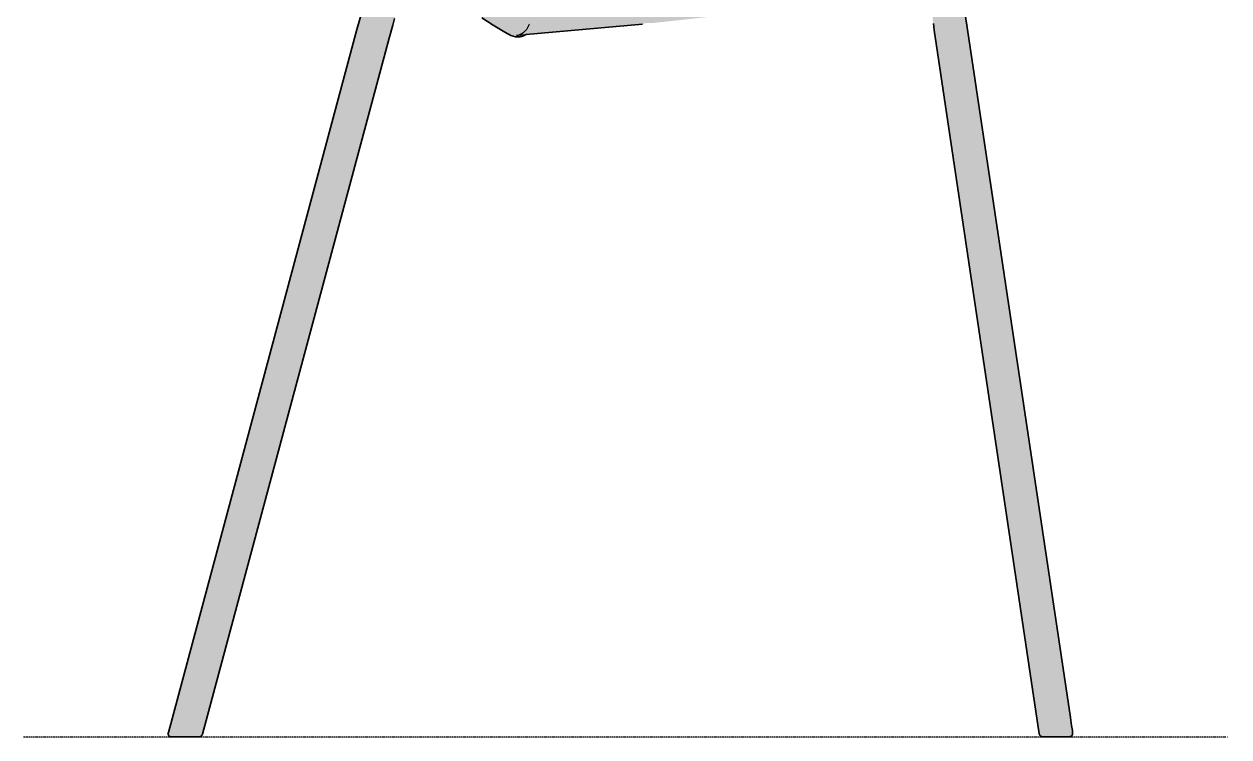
# Model space of a CAD drawing. Header units: millimetres. Extents: x 0 to 1796, y -1006 to 814.
# Drawn here: x 1108 to 1796, y 0 to 407 of the extents above; entities that cross this region are included whole.
import ezdxf

# ---------------------------------------------------------------- set-up
doc = ezdxf.new("R2010")
doc.units = ezdxf.units.MM
doc.linetypes.add('Dots', pattern=[1, 0, -1])
doc.layers.add('Blocks', color=7, linetype='Continuous')
doc.layers.add('Blocks$Fill', color=7, linetype='Continuous', true_color=0xffffff)
for name, color, linetype, lineweight, true_color in [('Blocks$Inner', 7, 'Continuous', 25, 0x007f00), ('Blocks$Outline', 7, 'Continuous', 35, 0xff3f3f), ('Groud', 7, 'Dots', 25, 0x243775)]:
    doc.layers.add(name, color=color, linetype=linetype, lineweight=lineweight, true_color=true_color)

# ---------------------------------------------------------------- blocks, each defined once
blk = doc.blocks.new('13Eighty Dining Chair Side')
at = {"layer": 'Blocks$Fill'}
blk.add_hatch(color=256, dxfattribs=at).paths.add_polyline_path([(216.12, 421.84), (214.8, 419.07), (214.03, 417.29), (213.31, 415.5), (212.64, 413.68), (212, 411.86), (211.4, 410.02), (210.28, 406.32), (101.75, 1.57), (101.71, 1.45), (101.69, 1.38), (101.67, 1.32), (101.65, 1.26), (101.62, 1.2), (101.59, 1.14), (101.56, 1.08), (101.53, 1.03), (101.5, 0.97), (101.46, 0.92), (101.43, 0.86), (101.39, 0.81), (101.34, 0.76), (101.3, 0.71), (101.26, 0.66), (101.21, 0.62), (101.16, 0.57), (101.11, 0.53), (101.06, 0.49), (101.01, 0.45), (100.96, 0.41), (100.9, 0.38), (100.84, 0.34), (100.79, 0.31), (100.73, 0.28), (100.67, 0.25), (100.61, 0.23), (100.55, 0.2), (100.49, 0.18), (100.42, 0.16), (100.36, 0.15), (100.3, 0.13), (100.23, 0.12), (100.17, 0.11), (100.1, 0.1), (100.04, 0.09), (99.97, 0.09), (99.91, 0.09), (99.84, 0.09), (99.78, 0.09), (84.39, 0.09), (84.33, 0.08), (84.27, 0.07), (84.2, 0.06), (84.14, 0.05), (84.08, 0.05), (84.02, 0.04), (83.96, 0.04), (83.89, 0.05), (83.83, 0.05), (83.77, 0.06), (83.71, 0.06), (83.65, 0.08), (83.59, 0.09), (83.53, 0.1), (83.47, 0.12), (83.41, 0.14), (83.35, 0.16), (83.29, 0.18), (83.24, 0.21), (83.18, 0.23), (83.13, 0.26), (83.07, 0.29), (83.02, 0.32), (82.97, 0.36), (82.92, 0.39), (82.87, 0.43), (82.82, 0.47), (82.77, 0.51), (82.73, 0.55), (82.68, 0.6), (82.64, 0.64), (82.6, 0.69), (82.56, 0.74), (82.52, 0.79), (82.49, 0.84), (82.45, 0.89), (82.42, 0.94), (82.39, 1), (82.36, 1.05), (82.34, 1.11), (82.31, 1.16), (82.29, 1.22), (82.27, 1.28), (82.25, 1.34), (82.24, 1.4), (82.22, 1.46), (82.21, 1.52), (82.2, 1.58), (82.19, 1.64), (82.19, 1.71), (82.18, 1.77), (82.18, 1.83), (82.18, 1.89), (82.19, 1.95), (82.19, 2.01), (82.2, 2.08), (82.21, 2.14), (82.22, 2.2), (82.23, 2.26), (82.25, 2.32), (82.26, 2.38), (82.28, 2.44), (82.31, 2.5), (82.33, 2.55), (82.35, 2.61), (189.85, 403.78), (192.82, 414.23), (193.92, 417.67), (195.12, 421.09), (195.76, 422.78), (196.44, 424.46), (197.14, 426.13), (197.88, 427.78), (197.93, 427.87), (194.54, 429.36), (192.89, 430.16), (191.26, 431.01), (189.65, 431.89), (188.07, 432.81), (186.51, 433.78), (184.98, 434.77), (183.47, 435.81), (181.99, 436.87), (180.53, 437.98), (179.09, 439.11), (177.69, 440.28), (176.31, 441.48), (174.95, 442.7), (173.62, 443.96), (172.32, 445.25), (171.04, 446.56), (169.79, 447.9), (168.57, 449.27), (167.38, 450.66), (166.21, 452.07), (165.07, 453.51), (163.96, 454.97), (162.88, 456.45), (161.83, 457.95), (160.8, 459.46), (159.8, 461), (158.84, 462.56), (157.9, 464.13), (156.99, 465.71), (156.11, 467.31), (155.27, 468.93), (154.45, 470.55), (152.9, 473.85), (151.45, 477.19), (150.1, 480.57), (148.85, 483.99), (147.69, 487.45), (146.6, 490.94), (145.59, 494.46), (143.75, 501.58), (142.13, 508.77), (139.29, 523.27), (118.47, 638.72), (105.64, 695.96), (75.74, 809.4), (75.74, 809.4), (75.68, 809.46), (75.62, 809.52), (75.56, 809.59), (75.5, 809.65), (75.45, 809.72), (75.4, 809.79), (75.35, 809.86), (75.3, 809.93), (75.26, 810), (75.22, 810.08), (75.18, 810.16), (75.15, 810.23), (75.11, 810.31), (75.08, 810.39), (75.06, 810.47), (75.03, 810.55), (75.01, 810.64), (74.99, 810.72), (74.98, 810.8), (74.96, 810.89), (74.95, 810.97), (74.94, 811.06), (74.94, 811.14), (74.94, 811.23), (74.94, 811.31), (74.95, 811.4), (74.95, 811.49), (74.96, 811.57), (74.98, 811.65), (74.99, 811.74), (75.01, 811.82), (75.03, 811.9), (75.06, 811.99), (75.09, 812.07), (75.12, 812.15), (75.15, 812.23), (75.19, 812.3), (75.22, 812.38), (75.26, 812.45), (75.31, 812.53), (75.35, 812.6), (75.4, 812.67), (75.45, 812.74), (75.51, 812.81), (75.56, 812.87), (75.62, 812.93), (75.68, 812.99), (75.74, 813.05), (75.81, 813.11), (75.87, 813.16), (75.94, 813.22), (76.01, 813.27), (76.08, 813.31), (76.15, 813.36), (76.23, 813.4), (76.3, 813.44), (76.38, 813.48), (76.46, 813.51), (76.54, 813.54), (76.62, 813.57), (76.7, 813.6), (76.78, 813.62), (76.87, 813.64), (76.95, 813.66), (77.03, 813.67), (77.12, 813.68), (77.2, 813.69), (77.29, 813.7), (77.37, 813.7), (77.46, 813.7), (77.54, 813.7), (77.63, 813.69), (77.71, 813.68), (77.8, 813.67), (77.88, 813.66), (77.97, 813.64), (78.05, 813.62), (78.13, 813.6), (78.21, 813.57), (78.29, 813.54), (78.37, 813.51), (78.45, 813.48), (79.88, 813.3), (81.31, 813.08), (82.73, 812.81), (84.14, 812.51), (85.54, 812.17), (86.93, 811.78), (88.31, 811.36), (89.68, 810.9), (91.03, 810.4), (92.37, 809.86), (93.7, 809.28), (95, 808.67), (96.29, 808.02), (97.56, 807.34), (98.81, 806.62), (100.04, 805.87), (101.24, 805.08), (102.42, 804.26), (103.58, 803.41), (104.72, 802.53), (105.84, 801.62), (106.93, 800.68), (108.01, 799.72), (109.07, 798.74), (110.11, 797.73), (111.13, 796.71), (113.11, 794.6), (115.03, 792.42), (116.89, 790.19), (118.69, 787.92), (120.43, 785.62), (122.11, 783.27), (123.75, 780.89), (125.34, 778.48), (126.88, 776.04), (129.84, 771.09), (132.65, 766.05), (135.33, 760.93), (137.89, 755.75), (140.34, 750.52), (144.95, 739.93), (149.23, 729.2), (153.25, 718.36), (157.03, 707.45), (164.04, 685.43), (170.42, 663.23), (176.47, 640.93), (192.33, 573.46), (200.32, 537.6), (201.84, 531.67), (203.52, 525.79), (204.43, 522.86), (205.4, 519.96), (206.42, 517.07), (207.51, 514.21), (208.67, 511.38), (209.9, 508.58), (211.2, 505.81), (212.59, 503.08), (214.06, 500.39), (215.62, 497.75), (216.44, 496.45), (217.27, 495.16), (218.13, 493.89), (219.02, 492.64), (219.93, 491.41), (220.86, 490.2), (221.82, 489.01), (222.8, 487.84), (223.81, 486.69), (224.84, 485.57), (225.9, 484.47), (226.99, 483.4), (228.1, 482.35), (229.24, 481.33), (230.4, 480.34), (231.59, 479.38), (232.8, 478.44), (234.03, 477.53), (235.28, 476.65), (236.56, 475.81), (237.85, 474.99), (239.16, 474.19), (240.49, 473.43), (241.84, 472.7), (243.2, 472), (244.58, 471.34), (245.97, 470.7), (247.37, 470.09), (248.79, 469.52), (250.22, 468.97), (251.66, 468.46), (253.11, 467.98), (254.56, 467.52), (256.03, 467.09), (257.51, 466.69), (258.99, 466.32), (261.98, 465.64), (264.99, 465.06), (268.02, 464.57), (271.05, 464.16), (274.1, 463.82), (277.15, 463.55), (280.2, 463.35), (283.26, 463.2), (289.38, 463.07), (295.5, 463.12), (301.62, 463.31), (307.73, 463.6), (479.82, 475.62), (509.98, 476.65), (525.06, 476.74), (540.14, 476.45), (547.68, 476.11), (555.2, 475.56), (558.95, 475.18), (562.69, 474.73), (566.42, 474.19), (570.14, 473.56), (572, 473.21), (573.86, 472.82), (575.7, 472.39), (577.52, 471.91), (578.43, 471.64), (579.33, 471.36), (580.22, 471.07), (581.11, 470.75), (581.99, 470.42), (582.86, 470.07), (583.72, 469.69), (584.58, 469.29), (585.42, 468.87), (586.25, 468.43), (587.07, 467.96), (587.87, 467.46), (588.66, 466.94), (589.04, 466.67), (589.42, 466.39), (589.8, 466.11), (590.17, 465.82), (590.53, 465.52), (590.89, 465.22), (591.24, 464.91), (591.59, 464.59), (591.93, 464.27), (592.26, 463.94), (592.58, 463.6), (592.9, 463.25), (593.21, 462.9), (593.51, 462.54), (593.8, 462.17), (594.09, 461.8), (594.36, 461.42), (594.63, 461.03), (594.89, 460.63), (595.14, 460.23), (595.38, 459.82), (595.61, 459.4), (595.68, 459.32), (595.76, 459.24), (595.82, 459.16), (595.89, 459.08), (595.95, 459), (596.01, 458.91), (596.07, 458.82), (596.12, 458.73), (596.17, 458.64), (596.22, 458.54), (596.27, 458.45), (596.31, 458.35), (596.34, 458.25), (596.38, 458.15), (596.41, 458.05), (596.44, 457.95), (596.46, 457.84), (596.48, 457.74), (596.5, 457.64), (596.51, 457.53), (596.52, 457.43), (596.52, 457.32), (596.53, 457.21), (596.52, 457.11), (596.52, 457), (596.51, 456.9), (596.5, 456.79), (596.48, 456.69), (596.46, 456.58), (596.44, 456.48), (596.41, 456.38), (596.38, 456.28), (596.35, 456.18), (596.31, 456.08), (596.27, 455.98), (596.23, 455.89), (596.18, 455.79), (596.13, 455.7), (596.07, 455.61), (596.02, 455.52), (595.96, 455.43), (595.89, 455.35), (595.83, 455.26), (595.76, 455.18), (595.69, 455.1), (595.62, 455.03), (595.54, 454.96), (595.46, 454.88), (595.38, 454.82), (595.3, 454.75), (595.21, 454.69), (595.12, 454.63), (595.03, 454.58), (594.94, 454.52), (594.85, 454.47), (594.75, 454.43), (594.66, 454.38), (594.56, 454.34), (594.46, 454.31), (594.36, 454.28), (594.26, 454.25), (594.16, 454.22), (594.05, 454.2), (593.95, 454.18), (593.84, 454.16), (593.74, 454.15), (593.63, 454.14), (593.53, 454.14), (529.05, 444.66), (529.89, 442.47), (530.51, 440.71), (531.09, 438.95), (532.18, 435.38), (533.14, 431.78), (534, 428.16), (534.8, 424.52), (535.51, 420.87), (537.92, 406.17), (598.17, 3.2), (598.19, 3), (598.21, 2.8), (598.22, 2.6), (598.22, 2.41), (598.23, 2.31), (598.22, 2.22), (598.22, 2.12), (598.22, 2.03), (598.21, 1.94), (598.2, 1.85), (598.19, 1.76), (598.17, 1.67), (598.16, 1.59), (598.14, 1.51), (598.12, 1.42), (598.11, 1.38), (598.1, 1.34), (598.08, 1.31), (598.07, 1.27), (598.05, 1.23), (598.04, 1.19), (598.02, 1.15), (598.01, 1.12), (597.99, 1.08), (597.97, 1.04), (597.95, 1.01), (597.94, 0.97), (597.92, 0.94), (597.89, 0.91), (597.87, 0.87), (597.85, 0.84), (597.83, 0.81), (597.8, 0.78), (597.78, 0.75), (597.75, 0.72), (597.73, 0.69), (597.7, 0.66), (597.67, 0.63), (597.64, 0.6), (597.61, 0.57), (597.58, 0.55), (597.55, 0.52), (597.51, 0.5), (597.48, 0.47), (597.44, 0.45), (597.41, 0.42), (597.37, 0.4), (597.33, 0.38), (597.3, 0.36), (597.26, 0.34), (597.22, 0.32), (597.17, 0.3), (597.13, 0.28), (597.09, 0.27), (597.04, 0.25), (597, 0.23), (596.95, 0.22), (596.9, 0.2), (596.85, 0.19), (596.8, 0.18), (596.75, 0.17), (596.7, 0.16), (596.64, 0.15), (596.59, 0.14), (596.53, 0.13), (596.42, 0.11), (596.3, 0.1), (596.17, 0.1), (596.04, 0.09), (581.13, 0.11), (580.89, 0.11), (580.87, 0.11), (580.85, 0.11), (580.85, 0.11), (580.84, 0.12), (580.83, 0.12), (580.77, 0.13), (580.74, 0.13), (580.7, 0.14), (580.67, 0.15), (580.63, 0.16), (580.59, 0.18), (580.54, 0.19), (580.5, 0.21), (580.45, 0.22), (580.4, 0.24), (580.35, 0.27), (580.3, 0.29), (580.25, 0.31), (580.2, 0.34), (580.15, 0.37), (580.1, 0.39), (580.05, 0.42), (580.01, 0.45), (579.96, 0.48), (579.92, 0.51), (579.88, 0.54), (579.84, 0.57), (579.8, 0.61), (579.77, 0.64), (579.73, 0.67), (579.7, 0.71), (579.67, 0.74), (579.63, 0.77), (579.6, 0.81), (579.58, 0.84), (579.55, 0.87), (579.52, 0.9), (579.5, 0.93), (579.48, 0.96), (579.46, 0.99), (579.44, 1.02), (579.42, 1.05), (579.39, 1.1), (579.37, 1.13), (579.36, 1.15), (579.35, 1.18), (579.33, 1.21), (579.32, 1.24), (579.31, 1.27), (579.28, 1.34), (579.24, 1.43), (579.23, 1.48), (579.21, 1.53), (579.19, 1.59), (579.18, 1.65), (579.16, 1.72), (579.14, 1.8), (519.13, 403.36), (518.75, 407.18), (518.25, 410.98), (517.61, 414.77), (516.86, 418.53), (515.97, 422.27), (514.96, 425.97), (513.83, 429.64), (512.58, 433.27), (511.2, 436.85), (510.93, 437.5), (502.95, 426.42), (502.75, 426.17), (502.54, 425.92), (502.33, 425.67), (502.11, 425.43), (501.89, 425.2), (501.66, 424.97), (501.43, 424.74), (501.19, 424.52), (500.95, 424.31), (500.7, 424.11), (500.44, 423.91), (500.18, 423.72), (499.91, 423.53), (499.64, 423.36), (499.37, 423.2), (499.09, 423.04), (498.8, 422.89), (498.65, 422.82), (498.51, 422.76), (498.36, 422.69), (498.21, 422.63), (498.06, 422.57), (497.91, 422.52), (497.76, 422.47), (497.61, 422.42), (497.45, 422.37), (497.3, 422.33), (497.14, 422.28), (496.99, 422.24), (496.83, 422.21), (496.67, 422.18), (496.51, 422.15), (496.35, 422.12), (496.03, 422.07), (495.71, 422.04), (495.39, 422.01), (495.06, 422), (494.74, 421.99), (494.41, 422), (494.09, 422.02), (493.77, 422.05), (493.44, 422.09), (493.13, 422.14), (492.58, 422.25), (358.8, 407.45), (358.8, 407.45), (358.8, 407.45), (358.8, 407.45), (358.8, 407.45), (358.8, 407.45), (358.8, 407.45), (358.8, 407.45), (358.8, 407.45), (358.8, 407.45), (358.8, 407.45), (358.8, 407.45), (358.8, 407.45), (358.8, 407.45), (358.8, 407.45), (358.8, 407.45), (358.8, 407.45), (358.8, 407.45), (358.8, 407.45), (358.8, 407.45), (358.8, 407.45), (358.8, 407.45), (358.8, 407.45), (358.8, 407.45), (358.8, 407.45), (358.8, 407.45), (358.8, 407.45), (358.8, 407.45), (358.8, 407.45), (358.8, 407.45), (358.8, 407.45), (358.8, 407.45), (358.8, 407.45), (358.8, 407.45), (358.8, 407.45), (358.8, 407.45), (358.8, 407.45), (358.8, 407.45), (358.8, 407.45), (358.79, 407.45), (358.79, 407.45), (358.78, 407.45), (358.77, 407.45), (358.76, 407.45), (358.15, 407.52), (357.91, 407.54), (357.62, 407.55), (357.3, 407.56), (356.98, 407.56), (356.69, 407.56), (356.44, 407.55), (356.22, 407.54), (355.82, 407.51), (355.11, 407.43), (354.86, 407.39), (354.31, 407.28), (354.05, 407.22), (353.66, 407.12), (353.27, 407.01), (352.86, 406.88), (352.86, 406.88), (352.86, 406.88), (352.86, 406.88), (352.86, 406.88), (352.86, 406.88), (352.86, 406.88), (352.86, 406.88), (352.86, 406.88), (352.86, 406.88), (352.86, 406.88), (352.86, 406.88), (352.86, 406.88), (352.86, 406.88), (352.86, 406.88), (352.86, 406.88), (352.86, 406.88), (352.86, 406.88), (352.86, 406.88), (352.86, 406.88), (352.86, 406.88), (352.86, 406.88), (352.86, 406.88), (352.86, 406.88), (352.86, 406.88), (352.86, 406.88), (352.86, 406.88), (352.86, 406.88), (286.38, 400.85), (285.67, 400.48), (285.38, 400.35), (285.09, 400.23), (284.8, 400.12), (284.5, 400.02), (284.2, 399.92), (283.9, 399.84), (283.59, 399.77), (283.28, 399.7), (282.97, 399.65), (282.66, 399.61), (282.34, 399.58), (282.03, 399.56), (281.71, 399.55), (281.4, 399.55), (281.08, 399.56), (280.77, 399.58), (280.45, 399.61), (277.63, 400.39), (276.78, 400.83), (275.93, 401.3), (267.6, 406.22), (261.07, 410.37), (257.87, 412.54), (254.72, 414.79), (251.64, 417.12), (250.91, 417.69), (246.53, 417.82), (242.14, 418.06), (237.76, 418.41), (233.4, 418.87), (229.04, 419.45), (224.71, 420.13), (220.4, 420.93)], flags=0)
at = {"layer": 'Blocks$Inner'}
for points in [[(518.75, 407.18), (519.13, 403.36), (579.14, 1.8), (579.16, 1.72), (579.18, 1.65), (579.19, 1.59), (579.21, 1.53), (579.23, 1.48), (579.24, 1.43), (579.28, 1.34), (579.31, 1.27), (579.32, 1.24), (579.33, 1.21), (579.35, 1.18), (579.36, 1.15), (579.37, 1.13), (579.39, 1.1), (579.42, 1.05), (579.44, 1.02), (579.46, 0.99), (579.48, 0.96), (579.5, 0.93), (579.52, 0.9), (579.55, 0.87), (579.58, 0.84), (579.6, 0.81), (579.63, 0.77), (579.67, 0.74), (579.7, 0.71), (579.73, 0.67), (579.77, 0.64), (579.8, 0.61), (579.84, 0.57), (579.88, 0.54), (579.92, 0.51), (579.96, 0.48), (580.01, 0.45), (580.05, 0.42), (580.1, 0.39), (580.15, 0.37), (580.2, 0.34), (580.25, 0.31), (580.3, 0.29), (580.35, 0.27), (580.4, 0.24), (580.45, 0.22), (580.5, 0.21), (580.54, 0.19), (580.59, 0.18), (580.63, 0.16), (580.67, 0.15), (580.7, 0.14), (580.74, 0.13), (580.77, 0.13), (580.83, 0.12), (580.84, 0.12), (580.85, 0.11), (580.85, 0.11), (580.87, 0.11), (580.89, 0.11), (581.13, 0.11), (596.04, 0.09), (596.17, 0.1), (596.3, 0.1), (596.42, 0.11), (596.53, 0.13), (596.59, 0.14), (596.64, 0.15), (596.7, 0.16), (596.75, 0.17), (596.8, 0.18), (596.85, 0.19), (596.9, 0.2), (596.95, 0.22), (597, 0.23), (597.04, 0.25), (597.09, 0.27), (597.13, 0.28), (597.17, 0.3), (597.22, 0.32), (597.26, 0.34), (597.3, 0.36), (597.33, 0.38), (597.37, 0.4), (597.41, 0.42), (597.44, 0.45), (597.48, 0.47), (597.51, 0.5), (597.55, 0.52), (597.58, 0.55), (597.61, 0.57), (597.64, 0.6), (597.67, 0.63), (597.7, 0.66), (597.73, 0.69), (597.75, 0.72), (597.78, 0.75), (597.8, 0.78), (597.83, 0.81), (597.85, 0.84), (597.87, 0.87), (597.89, 0.91), (597.92, 0.94), (597.94, 0.97), (597.95, 1.01), (597.97, 1.04), (597.99, 1.08), (598.01, 1.12), (598.02, 1.15), (598.04, 1.19), (598.05, 1.23), (598.07, 1.27), (598.08, 1.31), (598.1, 1.34), (598.11, 1.38), (598.12, 1.42), (598.14, 1.51), (598.16, 1.59), (598.17, 1.67), (598.19, 1.76), (598.2, 1.85), (598.21, 1.94), (598.22, 2.03), (598.22, 2.12), (598.22, 2.22), (598.23, 2.31), (598.22, 2.41), (598.22, 2.6), (598.21, 2.8), (598.19, 3), (598.17, 3.2), (598.11, 3.62), (597.64, 6.45), (596.98, 11), (537.92, 406.17), (535.51, 420.87)], [(352.86, 406.88), (281.41, 400.4), (280.87, 400.37), (281.03, 400.4), (281.19, 400.42), (281.35, 400.45), (281.51, 400.49), (281.66, 400.52), (281.82, 400.56), (281.98, 400.6), (282.13, 400.65), (282.29, 400.7), (282.44, 400.75), (282.59, 400.8), (282.75, 400.86), (282.9, 400.92), (283.04, 400.98), (283.19, 401.05), (283.34, 401.12), (283.48, 401.19), (283.63, 401.26), (283.77, 401.34), (283.91, 401.42), (284.05, 401.5), (284.19, 401.59), (284.33, 401.68), (284.46, 401.76), (284.6, 401.86), (284.73, 401.95), (284.86, 402.05), (284.99, 402.15), (285.11, 402.25), (285.24, 402.35), (285.36, 402.46), (285.48, 402.56), (285.6, 402.67), (285.72, 402.79), (285.95, 403.02), (286.17, 403.25), (286.38, 403.5), (286.58, 403.75), (286.78, 404.01), (286.97, 404.27), (287.15, 404.54), (287.32, 404.82), (287.48, 405.1), (287.63, 405.39), (287.77, 405.68), (287.91, 405.97), (288.03, 406.27), (288.15, 406.57), (288.26, 406.88)], [(192.82, 414.23), (189.85, 403.78), (82.35, 2.61), (82.33, 2.55), (82.31, 2.5), (82.28, 2.44), (82.26, 2.38), (82.25, 2.32), (82.23, 2.26), (82.22, 2.2), (82.21, 2.14), (82.2, 2.08), (82.19, 2.01), (82.19, 1.95), (82.18, 1.89), (82.18, 1.83), (82.18, 1.77), (82.19, 1.71), (82.19, 1.64), (82.2, 1.58), (82.21, 1.52), (82.22, 1.46), (82.24, 1.4), (82.25, 1.34), (82.27, 1.28), (82.29, 1.22), (82.31, 1.16), (82.34, 1.11), (82.36, 1.05), (82.39, 1), (82.42, 0.94), (82.45, 0.89), (82.49, 0.84), (82.52, 0.79), (82.56, 0.74), (82.6, 0.69), (82.64, 0.64), (82.68, 0.6), (82.73, 0.55), (82.77, 0.51), (82.82, 0.47), (82.87, 0.43), (82.92, 0.39), (82.97, 0.36), (83.02, 0.32), (83.07, 0.29), (83.13, 0.26), (83.18, 0.23), (83.24, 0.21), (83.29, 0.18), (83.35, 0.16), (83.41, 0.14), (83.47, 0.12), (83.53, 0.1), (83.59, 0.09), (83.65, 0.08), (83.71, 0.06), (83.77, 0.06), (83.83, 0.05), (83.89, 0.05), (83.96, 0.04), (84.02, 0.04), (84.08, 0.05), (84.14, 0.05), (84.2, 0.06), (84.27, 0.07), (84.33, 0.08), (84.39, 0.09), (99.78, 0.09), (99.84, 0.09), (99.91, 0.09), (99.97, 0.09), (100.04, 0.09), (100.1, 0.1), (100.17, 0.11), (100.23, 0.12), (100.3, 0.13), (100.36, 0.15), (100.42, 0.16), (100.49, 0.18), (100.55, 0.2), (100.61, 0.23), (100.67, 0.25), (100.73, 0.28), (100.79, 0.31), (100.84, 0.34), (100.9, 0.38), (100.96, 0.41), (101.01, 0.45), (101.06, 0.49), (101.11, 0.53), (101.16, 0.57), (101.21, 0.62), (101.26, 0.66), (101.3, 0.71), (101.34, 0.76), (101.39, 0.81), (101.43, 0.86), (101.46, 0.92), (101.5, 0.97), (101.53, 1.03), (101.56, 1.08), (101.59, 1.14), (101.62, 1.2), (101.65, 1.26), (101.67, 1.32), (101.69, 1.38), (101.71, 1.45), (101.73, 1.51), (101.75, 1.57), (208.2, 398.86), (210.28, 406.32), (211.4, 410.02)], [(261.07, 410.37), (267.6, 406.22), (274.26, 402.27), (275.93, 401.3), (276.78, 400.83), (277.63, 400.39), (280.45, 399.61), (280.77, 399.58), (281.08, 399.56), (281.4, 399.55), (281.71, 399.55), (282.03, 399.56), (282.34, 399.58), (282.66, 399.61), (282.97, 399.65), (283.28, 399.7), (283.59, 399.77), (283.9, 399.84), (284.2, 399.92), (284.5, 400.02), (284.8, 400.12), (285.09, 400.23), (285.38, 400.35), (285.67, 400.48), (285.95, 400.63), (286.38, 400.85)]]:
    blk.add_lwpolyline(points, dxfattribs=at)
at = {"layer": 'Blocks$Outline'}
for points in [[(535.51, 420.87), (537.92, 406.17), (596.98, 11), (597.64, 6.45), (598.11, 3.62), (598.17, 3.2), (598.19, 3), (598.21, 2.8), (598.22, 2.6), (598.22, 2.41), (598.23, 2.31), (598.22, 2.22), (598.22, 2.12), (598.22, 2.03), (598.21, 1.94), (598.2, 1.85), (598.19, 1.76), (598.17, 1.67), (598.16, 1.59), (598.14, 1.51), (598.12, 1.42), (598.11, 1.38), (598.1, 1.34), (598.08, 1.31), (598.07, 1.27), (598.05, 1.23), (598.04, 1.19), (598.02, 1.15), (598.01, 1.12), (597.99, 1.08), (597.97, 1.04), (597.95, 1.01), (597.94, 0.97), (597.92, 0.94), (597.89, 0.91), (597.87, 0.87), (597.85, 0.84), (597.83, 0.81), (597.8, 0.78), (597.78, 0.75), (597.75, 0.72), (597.73, 0.69), (597.7, 0.66), (597.67, 0.63), (597.64, 0.6), (597.61, 0.57), (597.58, 0.55), (597.55, 0.52), (597.51, 0.5), (597.48, 0.47), (597.44, 0.45), (597.41, 0.42), (597.37, 0.4), (597.33, 0.38), (597.3, 0.36), (597.26, 0.34), (597.22, 0.32), (597.17, 0.3), (597.13, 0.28), (597.09, 0.27), (597.04, 0.25), (597, 0.23), (596.95, 0.22), (596.9, 0.2), (596.85, 0.19), (596.8, 0.18), (596.75, 0.17), (596.7, 0.16), (596.64, 0.15), (596.59, 0.14), (596.53, 0.13), (596.42, 0.11), (596.3, 0.1), (596.17, 0.1), (596.04, 0.09), (581.13, 0.11), (580.89, 0.11), (580.87, 0.11), (580.85, 0.11), (580.85, 0.11), (580.84, 0.12), (580.83, 0.12), (580.77, 0.13), (580.74, 0.13), (580.7, 0.14), (580.67, 0.15), (580.63, 0.16), (580.59, 0.18), (580.54, 0.19), (580.5, 0.21), (580.45, 0.22), (580.4, 0.24), (580.35, 0.27), (580.3, 0.29), (580.25, 0.31), (580.2, 0.34), (580.15, 0.37), (580.1, 0.39), (580.05, 0.42), (580.01, 0.45), (579.96, 0.48), (579.92, 0.51), (579.88, 0.54), (579.84, 0.57), (579.8, 0.61), (579.77, 0.64), (579.73, 0.67), (579.7, 0.71), (579.67, 0.74), (579.63, 0.77), (579.6, 0.81), (579.58, 0.84), (579.55, 0.87), (579.52, 0.9), (579.5, 0.93), (579.48, 0.96), (579.46, 0.99), (579.44, 1.02), (579.42, 1.05), (579.39, 1.1), (579.37, 1.13), (579.36, 1.15), (579.35, 1.18), (579.33, 1.21), (579.32, 1.24), (579.31, 1.27), (579.28, 1.34), (579.24, 1.43), (579.23, 1.48), (579.21, 1.53), (579.19, 1.59), (579.18, 1.65), (579.16, 1.72), (579.14, 1.8), (519.13, 403.36), (518.75, 407.18)], [(211.4, 410.02), (210.28, 406.32), (208.2, 398.86), (101.75, 1.57), (101.73, 1.51), (101.71, 1.45), (101.69, 1.38), (101.67, 1.32), (101.65, 1.26), (101.62, 1.2), (101.59, 1.14), (101.56, 1.08), (101.53, 1.03), (101.5, 0.97), (101.46, 0.92), (101.43, 0.86), (101.39, 0.81), (101.34, 0.76), (101.3, 0.71), (101.26, 0.66), (101.21, 0.62), (101.16, 0.57), (101.11, 0.53), (101.06, 0.49), (101.01, 0.45), (100.96, 0.41), (100.9, 0.38), (100.84, 0.34), (100.79, 0.31), (100.73, 0.28), (100.67, 0.25), (100.61, 0.23), (100.55, 0.2), (100.49, 0.18), (100.42, 0.16), (100.36, 0.15), (100.3, 0.13), (100.23, 0.12), (100.17, 0.11), (100.1, 0.1), (100.04, 0.09), (99.97, 0.09), (99.91, 0.09), (99.84, 0.09), (99.78, 0.09), (84.39, 0.09), (84.33, 0.08), (84.27, 0.07), (84.2, 0.06), (84.14, 0.05), (84.08, 0.05), (84.02, 0.04), (83.96, 0.04), (83.89, 0.05), (83.83, 0.05), (83.77, 0.06), (83.71, 0.06), (83.65, 0.08), (83.59, 0.09), (83.53, 0.1), (83.47, 0.12), (83.41, 0.14), (83.35, 0.16), (83.29, 0.18), (83.24, 0.21), (83.18, 0.23), (83.13, 0.26), (83.07, 0.29), (83.02, 0.32), (82.97, 0.36), (82.92, 0.39), (82.87, 0.43), (82.82, 0.47), (82.77, 0.51), (82.73, 0.55), (82.68, 0.6), (82.64, 0.64), (82.6, 0.69), (82.56, 0.74), (82.52, 0.79), (82.49, 0.84), (82.45, 0.89), (82.42, 0.94), (82.39, 1), (82.36, 1.05), (82.34, 1.11), (82.31, 1.16), (82.29, 1.22), (82.27, 1.28), (82.25, 1.34), (82.24, 1.4), (82.22, 1.46), (82.21, 1.52), (82.2, 1.58), (82.19, 1.64), (82.19, 1.71), (82.18, 1.77), (82.18, 1.83), (82.18, 1.89), (82.19, 1.95), (82.19, 2.01), (82.2, 2.08), (82.21, 2.14), (82.22, 2.2), (82.23, 2.26), (82.25, 2.32), (82.26, 2.38), (82.28, 2.44), (82.31, 2.5), (82.33, 2.55), (82.35, 2.61), (189.85, 403.78), (192.82, 414.23)], [(286.38, 400.85), (285.95, 400.63), (285.67, 400.48), (285.38, 400.35), (285.09, 400.23), (284.8, 400.12), (284.5, 400.02), (284.2, 399.92), (283.9, 399.84), (283.59, 399.77), (283.28, 399.7), (282.97, 399.65), (282.66, 399.61), (282.34, 399.58), (282.03, 399.56), (281.71, 399.55), (281.4, 399.55), (281.08, 399.56), (280.77, 399.58), (280.45, 399.61), (277.63, 400.39), (276.78, 400.83), (275.93, 401.3), (274.26, 402.27), (267.6, 406.22), (261.07, 410.37)], [(352.86, 406.88), (286.38, 400.85)]]:
    blk.add_lwpolyline(points, dxfattribs=at)

msp = doc.modelspace()

# ---------------------------------------------------------------- linework, layer by layer
at = {"layer": 'Groud'}
msp.add_lwpolyline([(1108.13, 0), (1795.5, 0)], dxfattribs=at)

# ---------------------------------------------------------------- block references
at = {"layer": 'Blocks'}
msp.add_blockref('13Eighty Dining Chair Side', (1108.13, 0), dxfattribs=at)

doc.saveas('drawing.dxf')
